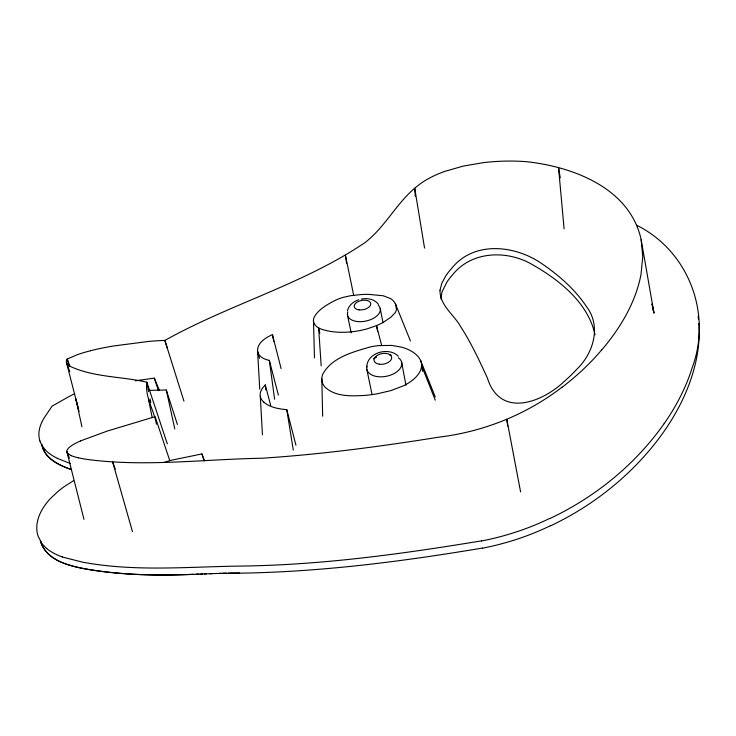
<?xml version="1.0" encoding="UTF-8"?>
<svg xmlns="http://www.w3.org/2000/svg" width="736" height="736" viewBox="0 0 736 736"><rect width="100%" height="100%" fill="white"/><g stroke="black" fill="none" stroke-linecap="round" stroke-linejoin="round"><path stroke-width="1.1" d="M440.974 298.908L441.968 292.082L446.881 282.127A107.309 60.674 -6.1 0 1 452.704 274.675C471.215 251.51 505.052 250.028 529.856 263.203C557.962 278.824 587.935 301.861 595.056 334.816M366.749 367.246C366.878 352.526 388.636 346.527 398.342 356.215M396.465 309.451L395.664 304.272A35.77 20.203 -11.5 0 0 390.88 298.724L383.235 295.762L368.883 294.382A73.158 42.274 -12 0 0 361.321 294.538L351.054 295.633L343.427 297.298A29.468 16.578 -11.9 0 0 334.015 300.96C326.545 305.054 318.366 309.433 314.208 317.207A20.939 11.794 -12.3 0 0 314.042 323.26C315.956 327.327 320.427 329.093 324.521 330.114A51.548 28.695 -11.7 0 0 345.92 332.212A53.066 29.514 -11.7 0 0 367.301 328.808L376.492 325.616A44.307 24.776 -11.6 0 0 383.355 322.304L391.074 317.041L395.278 312.588A20.056 11.325 -11.1 0 0 396.456 309.451M347.484 310.767C348.689 305.265 353.565 301.42 358.717 299.754M664.176 423.586C635.315 464.637 595.047 497.223 549.774 518.613M561.982 387.219C526.387 414.626 483.469 431.765 438.923 437.147C380.135 446.55 321.016 454.443 261.574 458.252C204.001 459.227 146.197 466.983 88.78 459.632A122.664 69.156 -18.2 0 1 78.136 457.774M73.536 480.691L64.152 486.689A71.548 44.39 -22.3 0 0 57.85 491.547L50.425 498.566A63.885 39.468 -22.4 0 0 39.054 516.056L38.162 518.742A64.4 39.79 -22.4 0 0 37.048 531.769A63.71 39.348 -22.4 0 0 38.088 536.13L41.786 543.214A70.527 43.608 -22.2 0 0 46.718 548.467M550.602 525.826C595.746 504.427 635.821 471.785 664.498 430.744A377.301 221.683 -13 0 0 692.272 375.001C697.498 358.404 700.148 340.851 698.86 323.454M281.097 368.607L272.44 334.622C265.779 337.612 257.306 342.645 257.572 350.971L259.753 389.16M80.491 440.928L107.152 431.112L155.112 416.659L169.712 460.432M444.388 171.506L463.248 166.088L483.101 162.693A120.032 62.339 -8 0 1 527.611 161.81C574.163 167.09 630.099 188.609 641.148 239.688L653.954 312.92M481.418 540.868C401.589 554.042 321.006 565.147 239.982 566.085C189.272 566.775 138.156 571.55 87.805 563.068A232.576 137.384 -17.3 0 1 83.058 562.276L62.293 557.014M482.558 548.035C396.713 562.451 309.911 573.408 222.741 573.289M135.36 380.797L154.33 378.129L159.427 390.439M204.488 460.662L201.931 453.937L171.7 460.166A108.275 70.582 -20.5 0 0 164.192 462.392M361.192 299.092C367.273 297.841 374.606 299.046 378.442 304.373M204.378 573.933L211.72 573.666M149.095 390.338L166.299 390.006L177.404 424.451M200.716 574.062L206.209 573.868M209.88 573.73L226.421 573.169M196.227 574.218L202.547 573.997M193.559 574.301C158.093 575.837 122.397 575.156 87.326 569.259C69.359 565.975 46.322 560.85 40.36 540.822C46.175 560.584 68.825 565.837 86.563 569.121C123.63 575.515 161.405 575.791 198.895 574.126M219.061 573.408L220.901 573.344M228.261 573.123L228.96 573.105M229.669 573.086L230.368 573.068M231.067 573.05L239.458 572.976M295.946 445.252L286.773 409.658C278.778 408.931 270.195 407.551 263.847 402.224M278.374 395.085L269.339 360.373C264.307 359.462 258.308 356.638 257.572 350.971M70.49 463.588L57.362 458.381M636.612 225.244C688.666 250.921 712.347 313.987 692.116 367.954A378.69 220.956 -13 0 1 664.203 423.586M44.905 449.448L41.602 444.866L39.937 441.094M420.615 360.493C417.947 354.789 412.289 351.192 406.649 348.864A47.334 28.557 -11.5 0 0 401.47 347.125L391.828 345.432L379.224 345.561A52.366 31.703 -11.5 0 0 370.659 346.831C353.418 351.872 331.697 357.236 322.635 374.449A31.556 18.952 -12.2 0 0 323.481 385.011A31.142 18.704 -12.2 0 0 325.192 387.283C335.533 396.879 351.228 396.134 364.366 395.453A90.427 52.615 -11.4 0 0 377.807 393.677L391.083 390.558L403.457 385.802A39.532 23.718 -11.2 0 0 408.949 382.729C416.079 378.203 424.479 369.656 420.615 360.493L435.27 396.934M395.315 303.582L410.412 340.934M435.27 400.191L421.645 365.718L422.639 371.33M69.442 458.169L66.82 451.49A6.072 3.514 -21.3 0 1 66.948 450.322L68.577 447.948L71.797 445.436A43.654 25.824 -21.2 0 1 80.509 440.965M69.975 366.51L67.206 359.048L77.519 354.605A89.746 50.186 -19.8 0 1 90.638 350.75M69.773 371.56L66.59 363.032L79.056 411.479M115.258 469.08L112.608 461.858L132.489 531.696M167.32 443.909L146.841 382.177C121.21 376.317 93.362 377.458 69.304 365.967A22.062 11.767 -19 0 1 66.516 363.06M154.33 378.129L158.424 390.669M167.449 348.404L164.855 340.428A197.368 117.751 -20.8 0 0 148.304 341.467L113.086 346.049A192.988 114.062 -21.2 0 0 90.638 350.676M201.931 453.937L204.12 460.938M183.954 401.157L164.855 340.428C229.788 304.115 303.453 284.271 365.277 242.42A111.67 55.421 -13 0 0 369.067 239.218C387.32 223.348 398.342 200.799 417.57 185.895A73.149 36.966 -8.3 0 1 444.415 171.534M148.626 391.543L146.841 382.177C144.771 397.146 154.017 410.108 156.464 424.203M69.267 366.289L67.206 359.048A10.479 5.584 -19.3 0 0 66.654 363.004M258.023 352.848L259.495 358.386M270.719 405.453L265.254 384.937L265.77 389.85M652.013 304.106L653.853 312.956M381.726 345.635L376.492 325.616L377.596 331.218M652.124 304.152L653.899 312.671M78.246 408.333L75.826 398.903L81.944 426.751M83.978 519.322L66.82 451.49L67.795 453.45L70.536 455.28A41.382 23.892 -20.3 0 0 71.346 455.648M319.82 333.123L318.651 328.035L321.181 365.838M41.842 444.894C44.859 458.859 59.386 465.419 71.576 469.596C59.22 465.391 44.353 458.583 41.731 444.25M166.299 390.006L174.791 428.941M347.475 315.183L351.21 332.81M366.832 369.38L372.076 394.652M353.676 295.246L345.432 255.3L346.61 263.488M148.635 399.758L152.196 417.625M380.218 308.43L382.996 322.773M150.052 398.967L150.751 402.666M520.6 491.915L506.791 419.281L507.702 426.107M272.44 334.622L273.304 339.195M273.442 339.949L273.737 341.467M401.635 362.195L405.959 385.305M641.148 239.688L642.758 256.662L641.001 274.427A334.484 181.231 -12.7 0 1 601.744 349.904M560.28 177.882L558.55 167.826L564.098 228.813M424.552 248.078L414.736 188.361L415.316 196.503M286.773 409.658L293.287 450.055M269.339 360.373L274.611 399.225M698.142 316.278L698.492 319.341M260.305 396.354L262.43 434.737M313.462 320.326L314.484 357.889M321.807 378.571L322.662 416.217M78.182 457.728A54.758 31.51 -19.9 0 1 71.291 455.694M601.68 349.885A287.942 158.884 -11.8 0 1 562.092 387.265M550.454 525.66A187.8 120.437 -9 0 1 482.595 548.182M398.415 357.779A17.728 10.626 -11.1 0 1 388.222 375.857A17.728 10.626 -11.1 0 1 366.997 366.178M373.41 358.782A17.728 10.626 -11.1 0 1 376.611 357.153M389.565 354.964A17.728 10.626 -11.1 0 1 391.166 355.129M378.341 305.366A16.68 9.402 -11.5 0 1 366.022 321.034A16.68 9.402 -11.5 0 1 347.861 311.852M265.328 384.965A24.15 14.472 -14.6 0 0 260.121 394.11A25.898 15.511 -14.5 0 0 263.92 402.187M73.94 394.082A83.306 48.226 -20.2 0 0 66.093 398.204L52.072 406.162L44.997 416.631A61.815 35.273 -20.1 0 0 39.974 441.085M57.426 458.326A88.127 50.306 -19.3 0 1 44.786 449.521M62.376 556.931A85.937 53.075 -21.6 0 1 46.644 548.522M549.617 518.448A188.545 120.106 -9 0 1 481.454 541.015M439.999 290.26C439.705 305.55 454.388 314.934 461.067 327.318C471.362 343.353 479.421 360.668 487.379 377.945C500.112 418.867 542.561 402.666 565.45 380.337A159.215 92.892 -9.2 0 0 576.573 369.472C593.363 353.528 601.671 326.416 586.463 306.562C575.12 289.653 559.562 275.844 542.855 264.371C516.203 245.29 474.37 240.148 451.729 268.281A107.686 60.453 -6.1 0 0 445.887 275.715L441.821 283.222L439.999 290.26M379.316 364.2A8.942 5.318 -11.1 0 0 391.644 357.135A8.942 5.318 -11.1 0 0 377.632 355.148A8.942 5.318 -11.1 0 0 379.316 364.2M359.058 309.874A8.409 4.701 -11.5 0 0 370.742 303.462A8.409 4.701 -11.5 0 0 357.659 301.843A8.409 4.701 -11.5 0 0 359.058 309.874"/></g></svg>
